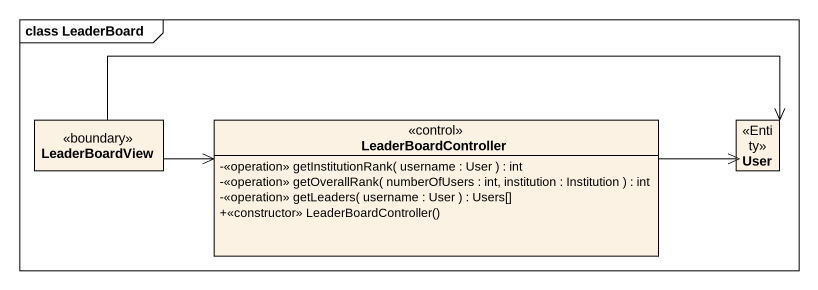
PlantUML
@startuml
mainframe class LeaderBoard
hide circle
hide empty members
skinparam classAttributeIconSize 0
class LeaderBoardView <<boundary>>
class LeaderBoardController <<control>> {
  -<<operation>> getInstitutionRank( username : User ) : int
  -<<operation>> getOverallRank( numberOfUsers : int, institution : Institution ) : int
  -<<operation>> getLeaders( username : User ) : Users[]
  +<<constructor>> LeaderBoardController()
}
class User <<Entity>>
LeaderBoardView -right-> LeaderBoardController
LeaderBoardView -right-> User
LeaderBoardController -right-> User
@enduml
